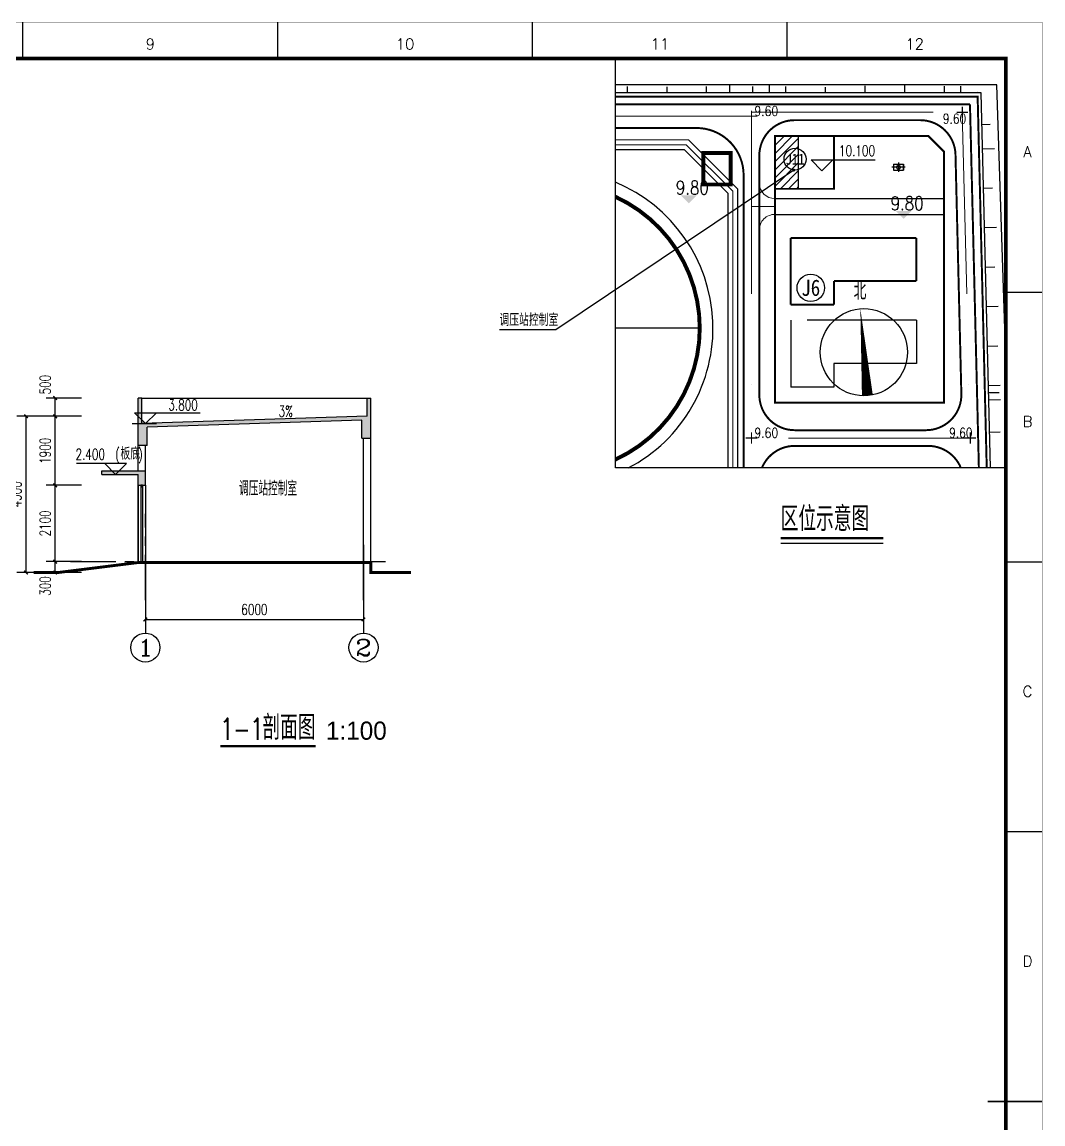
# Model space of a CAD drawing. Header units: millimetres. Extents: x 520869 to 643785, y -152849 to 11200.
# Drawn here: x 593741 to 621822, y -123743 to -93419 of the extents above; entities that cross this region are included whole.
import ezdxf
from ezdxf.enums import TextEntityAlignment as Align

# ---------------------------------------------------------------- set-up
doc = ezdxf.new("R2010")
doc.units = ezdxf.units.MM
doc.header["$LTSCALE"] = 1000
for name, pattern in [('CENTER', [2, 1.25, -0.25, 0.25, -0.25]), ('DASH', [0.35, 0.25, -0.1]), ('DASHDOT', [1, 0.5, -0.25, 0, -0.25])]:
    doc.linetypes.add(name, pattern=pattern)
doc.layers.get('0').update_dxf_attribs({"color": 8})
doc.layers.get('DEFPOINTS').update_dxf_attribs({"color": 8})
for name, color, linetype in [('55', 8, 'Continuous'), ('AXIS', 8, 'Continuous'), ('AXIS_TEXT', 8, 'Continuous'), ('BM', 8, 'Continuous'), ('col-hatch', 8, 'Continuous'), ('D', 8, 'Continuous'), ('DIM_ELEV', 8, 'Continuous'), ('DIM_LEAD', 8, 'Continuous'), ('DIM_SYMB', 8, 'Continuous'), ('DOTE', 8, 'CENTER'), ('other', 8, 'Continuous'), ('PUB_DIM', 8, 'Continuous'), ('PUB_TEXT', 8, 'Continuous'), ('SURFACE', 8, 'Continuous'), ('TEXT', 8, 'Continuous'), ('WALL', 8, 'Continuous'), ('Z-bg', 8, 'Continuous'), ('Z-本期建构筑物', 8, 'Continuous'), ('放坡', 8, 'Continuous')]:
    doc.layers.add(name, color=color, linetype=linetype)
for name, color, linetype, lineweight in [('ROAD-CENT', 8, 'CENTER', 0), ('road_mr', 8, 'Continuous', 0), ('Road_s标高', 8, 'Continuous', 0), ('Z-综合管架', 8, 'Continuous', 0), ('z-说明', 8, 'Continuous', 0)]:
    doc.layers.add(name, color=color, linetype=linetype, lineweight=lineweight)
doc.styles.add('_TCH_AXIS', font='COMPLEX', dxfattribs={"bigfont": 'GBCBIG'})
doc.styles.add('_TCH_DIM', font='SIMPLEX', dxfattribs={"bigfont": 'GBCBIG'})
doc.styles.add('_TCH_DIM_T3', font='SIMPLEX', dxfattribs={"width": 0.705882, "bigfont": 'GBCBIG'})
doc.styles.add('HT', font='')
doc.styles.add('HZ', font='geditxt.shx', dxfattribs={"width": 0.75, "bigfont": 'hzfs_1.shx'})
doc.styles.add('HZTXT', font='haiwenrs.shx', dxfattribs={"bigfont": 'haiwenhz.shx'})
doc.styles.add('SIMPLEX', font='SIMPLEX.SHX')
doc.styles.get("Standard").update_dxf_attribs({"font": 'txt', "bigfont": 'gbcbig.shx'})
doc.styles.add('黑体', font='')
doc.styles.get('HT').set_extended_font_data('SimHei')
doc.styles.get('黑体').set_extended_font_data('SimHei')
doc.linetypes.add('FENCE', pattern='A,0.5,-0.2,["+",HT,S=0.45,R=0,X=0,Y=-0.234],-0.525', length=1.225)
doc.linetypes.add('WALL', pattern='A,1,-1e-06,["■",HT,S=0.15,R=0,X=0,Y=-0.16],-1e-06', length=1.000002)
doc.linetypes.add('ZIGZAG', pattern='A,0.00254,-5.08,[131,ltypeshp.shx,S=5.08,R=0,X=-5.08,Y=0],-10.16,[131,ltypeshp.shx,S=5.08,R=180,X=5.08,Y=0],-5.08', length=20.32254)
doc.dimstyles.new('_TCH_ARCH&&100', dxfattribs={"dimtxt": 297.5, "dimasz": 100, "dimexe": 250, "dimexo": 300, "dimgap": 126.25, "dimtad": 1, "dimdec": 0, "dimzin": 0, "dimdsep": 46, "dimtxsty": '_TCH_DIM_T3', "dimblk": 'ARCHTICK', "dimcen": 0.09, "dimclrt": 7, "dimazin": 2, "dimtfac": 1, "dimtdec": 0, "dimtix": 1, "dimtmove": 2, "dimatfit": 3, "dimfxl": 0, "dimtolj": 1, "dimtzin": 0, "dimarcsym": 0})

# ---------------------------------------------------------------- blocks, each defined once
blk = doc.blocks.new('GEDI_WK_A1')
at = {"color": 3}
for p, q in [((560.67, 584), (560.67, 594)), ((630.75, 584), (630.75, 594)), ((700.83, 584), (700.83, 594)), ((770.92, 584), (770.92, 594)), ((831, 519.75), (841, 519.75)), ((831, 445.5), (841, 445.5)), ((831, 371.25), (841, 371.25)), ((831, 297), (841, 297))]:
    blk.add_line(p, q, dxfattribs=at)
for points, const_width in [([(0, 0), (841, 0), (841, 594), (0, 594)], 0.1), ([(25, 10), (831, 10), (831, 584), (25, 584)], 1)]:
    blk.add_lwpolyline(points, close=True, dxfattribs=dict(at, const_width=const_width))
at = {"color": 3, "const_width": 0.5}
blk.add_lwpolyline([(826, 297), (841, 297)], dxfattribs=at)
at = {"color": 3}
for s, p in [('9', (595.71, 588)), ('10', (665.79, 588)), ('11', (735.88, 588)), ('12', (805.96, 588))]:
    blk.add_text(s, height=3, dxfattribs=at).set_placement(p, align=Align.MIDDLE)
for s, p in [('A', (837, 556.88)), ('B', (837, 482.62)), ('C', (837, 408.38)), ('D', (837, 334.12))]:
    blk.add_text(s, height=3, dxfattribs=at).set_placement(p, align=Align.CENTER)
blk = doc.blocks.new('DLZXBG')
at = {"layer": 'Road_s标高', "const_width": 0.3}
for points in [[(-1.44, 0), (1.44, 0)], [(0, -1.44), (0, 1.44)]]:
    blk.add_lwpolyline(points, dxfattribs=at)
blk = doc.blocks.new('jzw-bh')
blk.add_circle((0, 0), 1.4)
at = {"style": 'SIMPLEX', "width": 0.8}
blk.add_attdef('JZW', text='', height=1, dxfattribs=at).set_placement((0, 0), align=Align.MIDDLE)
blk = doc.blocks.new('_ArchTick')
at = {"color": 0, "linetype": 'ByBlock', "const_width": 0.4}
blk.add_lwpolyline([(-0.5, -0.5), (0.5, 0.5)], dxfattribs=at)
blk = doc.blocks.new('*D30')
at = {"layer": 'DEFPOINTS', "color": 0, "transparency": 16777216}
for p in [(593851, -104268), (595284, -104268), (595284, -108568)]:
    blk.add_point(p, dxfattribs=at)
at = {"layer": 'PUB_DIM', "color": 0, "lineweight": -2, "transparency": 16777216}
for p, q in [((594984, -104268), (593601, -104268)), ((593851, -108568), (593851, -104268)), ((594984, -108568), (593601, -108568))]:
    blk.add_line(p, q, dxfattribs=at)
at = {"layer": 'PUB_DIM', "color": 0, "lineweight": -2, "transparency": 16777216, "xscale": 100, "yscale": 100, "zscale": 100}
for p, rotation in [((593851, -104268), 90), ((593851, -108568), 270)]:
    blk.add_blockref('_ArchTick', p, dxfattribs=dict(at, rotation=rotation))
at = {"layer": 'PUB_DIM', "color": 7, "transparency": 16777216, "insert": (593576, -106418), "char_height": 297.5, "attachment_point": 5, "rotation": 90, "style": '_TCH_DIM_T3'}
blk.add_mtext('\\A1;4300', dxfattribs=at)
blk = doc.blocks.new('*D31')
at = {"layer": 'DEFPOINTS', "color": 0, "transparency": 16777216}
for p in [(594651, -103768), (595675, -103768), (595675, -104268)]:
    blk.add_point(p, dxfattribs=at)
at = {"layer": 'PUB_DIM', "color": 0, "lineweight": -2, "transparency": 16777216}
for p, q in [((595375, -103768), (594401, -103768)), ((594651, -104268), (594651, -103768)), ((595375, -104268), (594401, -104268))]:
    blk.add_line(p, q, dxfattribs=at)
at = {"layer": 'PUB_DIM', "color": 0, "lineweight": -2, "transparency": 16777216, "xscale": 100, "yscale": 100, "zscale": 100}
for p, rotation in [((594651, -103768), 90), ((594651, -104268), 270)]:
    blk.add_blockref('_ArchTick', p, dxfattribs=dict(at, rotation=rotation))
at = {"layer": 'PUB_DIM', "color": 7, "transparency": 16777216, "insert": (594376, -103398), "char_height": 297.5, "attachment_point": 5, "rotation": 90, "style": '_TCH_DIM_T3'}
blk.add_mtext('\\A1;500', dxfattribs=at)
blk = doc.blocks.new('*D32')
at = {"layer": 'DEFPOINTS', "color": 0, "transparency": 16777216}
for p in [(594651, -104268), (595675, -104268), (595675, -106168)]:
    blk.add_point(p, dxfattribs=at)
at = {"layer": 'PUB_DIM', "color": 0, "lineweight": -2, "transparency": 16777216}
for p, q in [((595375, -104268), (594401, -104268)), ((594651, -106168), (594651, -104268)), ((595375, -106168), (594401, -106168))]:
    blk.add_line(p, q, dxfattribs=at)
at = {"layer": 'PUB_DIM', "color": 0, "lineweight": -2, "transparency": 16777216, "xscale": 100, "yscale": 100, "zscale": 100}
for p, rotation in [((594651, -104268), 90), ((594651, -106168), 270)]:
    blk.add_blockref('_ArchTick', p, dxfattribs=dict(at, rotation=rotation))
at = {"layer": 'PUB_DIM', "color": 7, "transparency": 16777216, "insert": (594376, -105218), "char_height": 297.5, "attachment_point": 5, "rotation": 90, "style": '_TCH_DIM_T3'}
blk.add_mtext('\\A1;1900', dxfattribs=at)
blk = doc.blocks.new('*D33')
at = {"layer": 'DEFPOINTS', "color": 0, "transparency": 16777216}
for p in [(594651, -106168), (595675, -106168), (595675, -108268)]:
    blk.add_point(p, dxfattribs=at)
at = {"layer": 'PUB_DIM', "color": 0, "lineweight": -2, "transparency": 16777216}
for p, q in [((595375, -106168), (594401, -106168)), ((594651, -108268), (594651, -106168)), ((595375, -108268), (594401, -108268))]:
    blk.add_line(p, q, dxfattribs=at)
at = {"layer": 'PUB_DIM', "color": 0, "lineweight": -2, "transparency": 16777216, "xscale": 100, "yscale": 100, "zscale": 100}
for p, rotation in [((594651, -106168), 90), ((594651, -108268), 270)]:
    blk.add_blockref('_ArchTick', p, dxfattribs=dict(at, rotation=rotation))
at = {"layer": 'PUB_DIM', "color": 7, "transparency": 16777216, "insert": (594376, -107218), "char_height": 297.5, "attachment_point": 5, "rotation": 90, "style": '_TCH_DIM_T3'}
blk.add_mtext('\\A1;2100', dxfattribs=at)
blk = doc.blocks.new('*D34')
at = {"layer": 'DEFPOINTS', "color": 0, "transparency": 16777216}
for p in [(594651, -108268), (595675, -108268), (595675, -108568)]:
    blk.add_point(p, dxfattribs=at)
at = {"layer": 'PUB_DIM', "color": 0, "lineweight": -2, "transparency": 16777216}
for p, q in [((595375, -108268), (594401, -108268)), ((594651, -108568), (594651, -108268)), ((595375, -108568), (594401, -108568))]:
    blk.add_line(p, q, dxfattribs=at)
at = {"layer": 'PUB_DIM', "color": 0, "lineweight": -2, "transparency": 16777216, "xscale": 100, "yscale": 100, "zscale": 100}
for p, rotation in [((594651, -108268), 90), ((594651, -108568), 270)]:
    blk.add_blockref('_ArchTick', p, dxfattribs=dict(at, rotation=rotation))
at = {"layer": 'PUB_DIM', "color": 7, "transparency": 16777216, "insert": (594376, -108938), "char_height": 297.5, "attachment_point": 5, "rotation": 90, "style": '_TCH_DIM_T3'}
blk.add_mtext('\\A1;300', dxfattribs=at)
blk = doc.blocks.new('*D35')
at = {"layer": 'DEFPOINTS', "color": 0, "transparency": 16777216}
for p in [(597133, -109021), (603133, -109021), (603133, -109860)]:
    blk.add_point(p, dxfattribs=at)
at = {"layer": 'PUB_DIM', "color": 0, "lineweight": -2, "transparency": 16777216}
for p, q in [((597133, -109321), (597133, -110110)), ((603133, -109321), (603133, -110110)), ((597133, -109860), (603133, -109860))]:
    blk.add_line(p, q, dxfattribs=at)
at = {"layer": 'PUB_DIM', "color": 0, "lineweight": -2, "transparency": 16777216, "xscale": 100, "yscale": 100, "zscale": 100, "rotation": 180}
blk.add_blockref('_ArchTick', (597133, -109860), dxfattribs=at)
at = {"layer": 'PUB_DIM', "color": 0, "lineweight": -2, "transparency": 16777216, "xscale": 100, "yscale": 100, "zscale": 100}
blk.add_blockref('_ArchTick', (603133, -109860), dxfattribs=at)
at = {"layer": 'PUB_DIM', "color": 7, "transparency": 16777216, "insert": (600133, -109585), "char_height": 297.5, "attachment_point": 5, "style": '_TCH_DIM_T3'}
blk.add_mtext('\\A1;6000', dxfattribs=at)

msp = doc.modelspace()

# ---------------------------------------------------------------- hatches: boundary and pattern name
at = {"layer": '55'}
h = msp.add_hatch(dxfattribs=at)
h.set_pattern_fill('ANSI31', color=256, scale=100, style=0)
h.set_pattern_definition([(45, (20707.97, 78604.51), (-112.2532, 112.2532), [])])
h.paths.add_polyline_path([(615100.7, -96551.3), (614452.7, -96551.3), (614452.7, -98009.3), (615100.7, -98009.3)])
at = {"layer": 'col-hatch'}
for points in [[(597183.2, -104566.4), (603083.2, -104373.1), (603083.2, -104868), (603333.2, -104868), (603333.2, -103768), (603233.2, -103768), (603233.2, -104268), (597033.2, -104471.4), (597033.2, -103768), (596933.2, -103768), (596933.2, -105068), (597183.2, -105068)], [(596933.2, -106168), (597133.2, -106168), (597133.2, -105768), (596033.2, -105768), (595933.2, -105768), (595933.2, -105868), (596933.2, -105868)]]:
    msp.add_hatch(color=256, dxfattribs=at).paths.add_polyline_path(points)
at = {"layer": 'Z-bg'}
for points in [[(612297.3, -98189.8), (611866.2, -98189.8), (612081.8, -98405.4)], [(618205.6, -98622.4), (617774.5, -98622.4), (617990.1, -98838)]]:
    msp.add_hatch(color=256, dxfattribs=at).paths.add_polyline_path(points)

# ---------------------------------------------------------------- linework, layer by layer
at = {"color": 1}
for p, q in [((617849.3, -97284.9), (617849.3, -97545.7)), ((617849.3, -97284.9), (617849.3, -97545.7)), ((618028.4, -97415.3), (617670.1, -97415.3)), ((618028.4, -97415.3), (617670.1, -97415.3))]:
    msp.add_line(p, q, dxfattribs=at)
at = {"color": 4}
for p, q in [((614452.7, -98279.3), (619096.7, -98279.3)), ((614452.7, -98711.3), (619096.7, -98711.3))]:
    msp.add_line(p, q, dxfattribs=at)
at = {"color": 37, "linetype": 'DASH', "ltscale": 12}
for p, q in [((614884.7, -101627.3), (614884.7, -103463.3)), ((618340.7, -101627.3), (614884.7, -101627.3)), ((618340.7, -101627.3), (618340.7, -102815.3)), ((618340.7, -102815.3), (616072.7, -102815.3)), ((616072.7, -102815.3), (616072.7, -103463.3)), ((616072.7, -103463.3), (614884.7, -103463.3)), ((616072.7, -103463.3), (615054.5, -103463.3))]:
    msp.add_line(p, q, dxfattribs=at)
at = {"const_width": 108}
msp.add_lwpolyline([(613235.7, -97025.2), (613235.7, -97889.2), (612479.7, -97889.2), (612479.7, -97025.2)], close=True, dxfattribs=at)
at = {"layer": 'AXIS'}
for p, q in [((597133.2, -107808), (597133.2, -110234)), ((603133.2, -107808), (603133.2, -110234))]:
    msp.add_line(p, q, dxfattribs=at)
for centre in [(597133.2, -110634), (603133.2, -110634)]:
    msp.add_circle(centre, 400, dxfattribs=at)
at = {"layer": 'D', "const_width": 80}
msp.add_lwpolyline([(594058.8, -108568), (594733.2, -108568), (596933.2, -108293), (603333.2, -108298), (603333.2, -108568), (604438.1, -108568)], dxfattribs=at)
at = {"layer": 'DIM_ELEV'}
for p, q in [((615743.4, -97515.3), (615443.4, -97215.3)), ((615443.4, -97215.3), (617203.1, -97215.3)), ((615743.4, -97515.3), (616043.4, -97215.3)), ((596615.9, -105568), (595241.7, -105568)), ((596315.9, -105868), (596015.9, -105568)), ((596315.9, -105868), (596615.9, -105568))]:
    msp.add_line(p, q, dxfattribs=at)
at = {"layer": 'DIM_LEAD'}
for p, q in [((614969.2, -97494), (608425.5, -101888.4)), ((608425.5, -101888.4), (606871.6, -101888.4))]:
    msp.add_line(p, q, dxfattribs=at)
at = {"layer": 'DIM_LEAD', "const_width": 40}
msp.add_lwpolyline([(614985.8, -97482.9, 1), (614952.6, -97505.2, 1)], format="xyb", close=True, dxfattribs=at)
at = {"layer": 'DIM_SYMB'}
for points in [[(616993.1, -103701.2, 300, 0, 0), (616799.8, -101309, 0, 0, 0)], [(600690.8, -104136.7, 0, 0, 0), (599445.3, -104206.9, 80, 0, 0), (599145.8, -104223.7, 0, 0, 0)]]:
    msp.add_lwpolyline(points, format="xyseb", dxfattribs=at)
at = {"layer": 'DIM_SYMB', "const_width": 70}
for points in [[(614610.1, -107621.2), (617431.1, -107621.2)], [(599193.5, -113347), (601819, -113347)]]:
    msp.add_lwpolyline(points, dxfattribs=at)
at = {"layer": 'DIM_SYMB'}
msp.add_lwpolyline([(614610.1, -107761.2), (617431.1, -107761.2)], dxfattribs=at)
msp.add_circle((616896.5, -102505.1), 1200, dxfattribs=at)
at = {"layer": 'DOTE'}
for p, q in [((597133.2, -109329.3), (597133.2, -106952.9)), ((603133.2, -109329.3), (603133.2, -106952.9)), ((595070.6, -108268), (603737.7, -108268))]:
    msp.add_line(p, q, dxfattribs=at)
at = {"layer": 'other'}
for p, q in [((597033.2, -103768), (603233.2, -103768)), ((596933.2, -108293), (596933.2, -106168)), ((596933.2, -106168), (596933.2, -108268)), ((597008.2, -106168), (597008.2, -108268)), ((597058.2, -106168), (597058.2, -108268)), ((597133.2, -106168), (597133.2, -108268))]:
    msp.add_line(p, q, dxfattribs=at)
msp.add_lwpolyline([(597058.2, -106168), (597008.2, -106168), (597008.2, -106212.9), (597058.2, -106212.9)], close=True, dxfattribs=at)
at = {"layer": 'PUB_DIM'}
for p, q in [((597135.9, -104471.4), (596835.9, -104171.4)), ((596835.9, -104171.4), (598635.9, -104171.4)), ((597135.9, -104471.4), (597435.9, -104171.4)), ((596769.4, -104471.4), (597435.9, -104471.4))]:
    msp.add_line(p, q, dxfattribs=at)
at = {"layer": 'ROAD-CENT', "linetype": 'DASHDOT', "ltscale": 10}
for p, q in [((610060.4, -96011.3), (613804.7, -96011.3)), ((610060.4, -96011.3), (613804.7, -96011.3)), ((613804.7, -95903.3), (619604.3, -95903.3)), ((613804.7, -95903.3), (613804.7, -105691.5)), ((613804.7, -95903.3), (619604.3, -95903.3)), ((613804.7, -95903.3), (613804.7, -105691.5)), ((619604.3, -95903.3), (619843.9, -105691.5)), ((619604.3, -95903.3), (619843.9, -105691.5)), ((613804.7, -98495.3), (614452.7, -98495.3)), ((619823.7, -104867.3), (613804.7, -104867.3)), ((619823.7, -104867.3), (613804.7, -104867.3))]:
    msp.add_line(p, q, dxfattribs=at)
at = {"layer": 'road_mr', "const_width": 54}
for points in [[(610060.4, -95687.3), (619815.1, -95687.3)], [(619815.1, -95687.3), (620060, -105691.5)], [(614992.7, -96119.3), (618445, -96119.3)], [(610060.4, -96335.3), (612292.7, -96335.3)], [(614020.7, -97091.3), (614020.7, -99143.3)], [(619416.7, -97067.5), (619578, -103655.5)], [(619416.7, -97067.5), (619578, -103655.5)], [(613588.7, -97631.3), (613588.7, -101240.9)], [(614020.7, -99143.3), (614020.7, -103679.3)], [(613588.7, -101240.9), (613588.7, -105691.5)]]:
    msp.add_lwpolyline(points, dxfattribs=at)
for points in [[(614992.7, -96119.3, 0.4142136), (614020.7, -97091.3)], [(619416.7, -97067.5, 0.4070626), (618445, -96119.3)], [(613588.7, -97631.3, 0.4142136), (612292.7, -96335.3)], [(614020.7, -103679.3, 0.4142133), (614992.7, -104651.3)], [(618606.3, -104651.3, 0.4214011), (619578, -103655.5)], [(619565.8, -105691.5, 0.3058281), (618664.5, -105083.3)]]:
    msp.add_lwpolyline(points, format="xyb", dxfattribs=at)
at = {"layer": 'road_mr', "color": 4}
for points in [[(614992.7, -96119.3, 0.4142136), (614020.7, -97091.3)], [(619416.7, -97067.5, 0.4070626), (618445, -96119.3)], [(614020.7, -97091.3), (614020.7, -97847.3, 0.4142133), (614452.7, -98279.3), (614452.7, -98279.3)], [(614452.7, -98711.3), (614452.7, -98711.3, 0.4142138), (614020.7, -99143.3), (614020.7, -102089.6)]]:
    msp.add_lwpolyline(points, format="xyb", dxfattribs=at)
for points in [[(614992.7, -96119.3), (618445, -96119.3)], [(619416.7, -97067.5), (619539.7, -102089.6)], [(619416.7, -97067.5), (619539.7, -102089.6)]]:
    msp.add_lwpolyline(points, dxfattribs=at)
at = {"layer": 'road_mr', "ltscale": 10, "const_width": 54}
for points in [[(618606.3, -104651.3), (614992.7, -104651.3)], [(618664.5, -105083.3), (614992.7, -105083.3)]]:
    msp.add_lwpolyline(points, dxfattribs=at)
msp.add_lwpolyline([(614992.7, -105083.3, 0.3058293), (614091.3, -105691.5, 0.3058293)], format="xyb", dxfattribs=at)
at = {"layer": 'SURFACE'}
msp.add_line((596933.2, -108268), (603133.2, -108268), dxfattribs=at)
at = {"layer": 'WALL'}
for p, q in [((597033.2, -103768), (596933.2, -103768)), ((596933.2, -105768), (596933.2, -103768)), ((597033.2, -104471.4), (597033.2, -103768)), ((603233.2, -104268), (603233.2, -103768)), ((603233.2, -103768), (603333.2, -103768)), ((603333.2, -108568), (603333.2, -103768)), ((603233.2, -104268), (597033.2, -104471.4)), ((603083.2, -104373.1), (597183.2, -104566.4)), ((597183.2, -105068), (597183.2, -104566.4)), ((603083.2, -104868), (603083.2, -104373.1)), ((603083.2, -104868), (603333.2, -104868)), ((603133.2, -108268), (603133.2, -104868)), ((597183.2, -105068), (596933.2, -105068)), ((597133.2, -105768), (597133.2, -105068)), ((595933.2, -105868), (595933.2, -105768)), ((595933.2, -105768), (596033.2, -105768)), ((596033.2, -105768), (596033.2, -105768)), ((596033.2, -105768), (597133.2, -105768)), ((597133.2, -106168), (597133.2, -105768)), ((595933.2, -105868), (596933.2, -105868)), ((596933.2, -106168), (596933.2, -105868)), ((596933.2, -106168), (597133.2, -106168)), ((594733.2, -108568), (596933.2, -108293)), ((596933.2, -108293), (603333.2, -108298)), ((597133.2, -108268), (597133.2, -108568)), ((594733.2, -108568), (594058.8, -108568)), ((604438.1, -108568), (603333.2, -108568))]:
    msp.add_line(p, q, dxfattribs=at)
at = {"layer": 'Z-本期建构筑物'}
for p, q in [((615100.7, -98009.3), (615100.7, -96551.3)), ((614452.7, -98279.3), (619096.7, -98279.3)), ((614452.7, -98711.3), (619096.7, -98711.3))]:
    msp.add_line(p, q, dxfattribs=at)
at = {"layer": 'Z-本期建构筑物', "color": 7, "linetype": 'DASHDOT', "ltscale": 10}
msp.add_line((612382.1, -101843.3), (610060.4, -101843.3), dxfattribs=at)
at = {"layer": 'Z-本期建构筑物'}
msp.add_lwpolyline([(610060.4, -94424.2), (620797.3, -94424.2), (620797.3, -105691.5), (610060.4, -105691.5)], close=True, dxfattribs=at)
at = {"layer": 'Z-本期建构筑物', "linetype": 'WALL', "ltscale": 10, "const_width": 54}
msp.add_lwpolyline([(610060.4, -95471.3), (620025.9, -95471.3), (620276.1, -105691.5)], dxfattribs=at)
at = {"layer": 'Z-本期建构筑物', "linetype": 'FENCE', "ltscale": 0.3, "const_width": 54}
msp.add_lwpolyline([(616072.7, -96551.3), (618664.7, -96551.3), (619096.7, -96983.3), (619096.7, -103895.3), (614452.7, -103895.3), (614452.7, -98009.3)], dxfattribs=at)
at = {"layer": 'Z-本期建构筑物', "const_width": 54}
msp.add_lwpolyline([(616072.7, -96551.3), (614452.7, -96551.3), (614452.7, -98009.3), (616072.7, -98009.3)], close=True, dxfattribs=at)
at = {"layer": 'Z-本期建构筑物', "linetype": 'FENCE', "ltscale": 5, "const_width": 54}
msp.add_lwpolyline([(619096.7, -97023.7), (619096.7, -96983.3)], dxfattribs=at)
at = {"layer": 'Z-本期建构筑物'}
for points, const_width in [([(617714.3, -97334.3), (617714.3, -97496.3)], 32.4), ([(617714.3, -97334.3), (617984.3, -97334.3)], 32.4), ([(617984.3, -97334.3), (617984.3, -97496.3)], 32.4), ([(617714.3, -97496.3), (617984.3, -97496.3)], 32.4), ([(614884.7, -99359.3), (618340.7, -99359.3)], 54), ([(614884.7, -99359.3), (614884.7, -101195.3)], 54), ([(618340.7, -99359.3), (618340.7, -100547.3)], 54), ([(616072.7, -100547.3), (618340.7, -100547.3)], 54), ([(616072.7, -100547.3), (616072.7, -101195.3)], 54), ([(614884.7, -101195.3), (616072.7, -101195.3)], 54)]:
    msp.add_lwpolyline(points, dxfattribs=dict(at, const_width=const_width))
for points in [[(617714.3, -97334.3), (617714.3, -97496.3)], [(617714.3, -97334.3), (617984.3, -97334.3)], [(617984.3, -97334.3), (617984.3, -97496.3)], [(617714.3, -97496.3), (617984.3, -97496.3)]]:
    msp.add_lwpolyline(points, dxfattribs=at)
at = {"layer": 'Z-本期建构筑物', "const_width": 108}
for points in [[(610060.4, -105459.7, 0.6419839), (610060.4, -98226.9)], [(610060.4, -105459.7, 0.2933662), (612382.1, -101843.3, 0.2933662), (610060.4, -98226.9, 0.2933662)]]:
    msp.add_lwpolyline(points, format="xyb", dxfattribs=at)
at = {"layer": 'Z-本期建构筑物'}
msp.add_circle((617849.3, -97415.3), 54, dxfattribs=at)
msp.add_circle((617849.3, -97415.3), 54, dxfattribs=at)
at = {"layer": 'Z-本期建构筑物', "ltscale": 10}
msp.add_arc((608404.7, -101843.3), 4341.5, 297.5783, 67.58102, dxfattribs=at)
at = {"layer": 'Z-综合管架', "linetype": 'ZIGZAG', "ltscale": 0.02}
for p, q in [((610060.4, -96794.3), (612011.5, -96794.3)), ((612011.5, -96794.3), (613291.7, -98074.5)), ((613291.7, -98074.5), (613291.7, -105691.5))]:
    msp.add_line(p, q, dxfattribs=at)
at = {"layer": 'Z-综合管架', "const_width": 32.4}
for points in [[(613426.7, -105691.5), (613426.7, -98018.6), (612067.4, -96659.3), (610060.4, -96659.3)], [(610060.4, -96929.3), (611955.6, -96929.3), (613156.7, -98130.4), (613156.7, -105691.5)]]:
    msp.add_lwpolyline(points, dxfattribs=at)
at = {"layer": '放坡'}
for p, q in [((610392.2, -95352.4), (610392.2, -95195.9)), ((610392.2, -95352.4), (610392.2, -95195.9)), ((611482, -95352.4), (611482, -95200.8)), ((612571.9, -95352.4), (612571.9, -95195.9)), ((612571.9, -95352.4), (612571.9, -95195.9)), ((613207.8, -95352.4), (613207.8, -95157.4)), ((613843.7, -95352.4), (613843.7, -95195.9)), ((613843.7, -95352.4), (613843.7, -95195.9)), ((614297.6, -95352.4), (614297.6, -95140)), ((614751.6, -95352.4), (614751.6, -95195.9)), ((614751.6, -95352.4), (614751.6, -95195.9)), ((615841.5, -95352.4), (615841.5, -95209.3)), ((616931.3, -95352.4), (616931.3, -95171.9)), ((616931.3, -95352.4), (616931.3, -95171.9)), ((618021.2, -95352.4), (618021.2, -95169.2)), ((619111, -95352.4), (619111, -95185.1)), ((619111, -95352.4), (619111, -95185.1)), ((619566.9, -95352.4), (619566.9, -95184.5)), ((620797.3, -102696.6), (620552.5, -95147.3)), ((620017.7, -95363.3), (620017.4, -95352.4)), ((620147, -96234.9), (620372.3, -96229.3)), ((620163.4, -96904.1), (620487.3, -96896)), ((620163.4, -96904.1), (620487.3, -96896)), ((620190, -97990.3), (620434.3, -97984.2)), ((620216.6, -99076.5), (620540.5, -99068.5)), ((620216.6, -99076.5), (620540.5, -99068.5)), ((620243.2, -100162.7), (620502, -100156.3)), ((620269.8, -101248.9), (620593.7, -101240.9)), ((620269.8, -101248.9), (620593.7, -101240.9)), ((620296.4, -102335.2), (620577.6, -102328.2)), ((620323, -103421.4), (620646.9, -103413.3)), ((620323, -103421.4), (620646.9, -103413.3)), ((620327.8, -103617.3), (620618, -103610.1)), ((620332.6, -103813.3), (620656.5, -103805.3)), ((620332.6, -103813.3), (620656.5, -103805.3)), ((620354.4, -104703.6), (620641.4, -104696.4))]:
    msp.add_line(p, q, dxfattribs=at)
for points in [[(620552.5, -95147.3), (610060.4, -95147.3)], [(620378.5, -105691.5), (620125.7, -95363.3), (610060.4, -95363.3)]]:
    msp.add_lwpolyline(points, dxfattribs=at)
msp.add_arc((608404.7, -101843.3), 3977.4, 294.60038, 65.39962, dxfattribs=at)

# ---------------------------------------------------------------- block references
at = {"xscale": 100, "yscale": 100, "zscale": 100}
msp.add_blockref('GEDI_WK_A1', (537697.3, -152824.2), dxfattribs=at)
at = {"layer": 'BM'}
ref = msp.add_blockref('jzw-bh', (615003.1, -97193.1), dxfattribs=dict(at, xscale=216.0000000000598, yscale=216.0000000000598, zscale=216.0000000000598, rotation=359.9999573617411))
ref.add_attrib('JZW', 'J11', dxfattribs={"layer": '0', "height": 302.4, "style": '黑体', "width": 0.85}).set_placement((615003.1, -97193.1), align=Align.MIDDLE)
ref = msp.add_blockref('jzw-bh', (615435.4, -100734.2), dxfattribs=dict(at, xscale=270.0000000000747, yscale=270.0000000000747, zscale=270.0000000000747, rotation=359.9999573616924))
ref.add_attrib('JZW', 'J6', dxfattribs={"layer": '0', "height": 450, "style": '黑体', "width": 0.85}).set_placement((615435.4, -100734.2), align=Align.MIDDLE)
at = {"layer": 'Z-本期建构筑物', "xscale": 108, "yscale": 108, "zscale": 108}
for p in [(619604.3, -95903.3), (613804.7, -96011.3), (613804.7, -104867.3), (619823.7, -104867.3)]:
    msp.add_blockref('DLZXBG', p, dxfattribs=at)

# ---------------------------------------------------------------- texts
at = {"layer": 'AXIS_TEXT', "style": '_TCH_AXIS'}
for s, width, p, p2 in [('1', 2.333333, (596906.9, -110860.3), (597359.4, -110860.3)), ('2', 1.5, (602906.9, -110860.3), (603359.4, -110860.3))]:
    msp.add_text(s, height=452.5, dxfattribs=dict(at, width=width)).set_placement(p, p2, align=Align.FIT)
at = {"layer": 'PUB_TEXT', "style": '_TCH_DIM', "width": 0.705882}
for s, height, p in [('10.100', 297.5, (616213.1, -97110.3)), ('3.800', 297.5, (597765.9, -104104.9)), ('3%', 297.5, (600795.7, -104279.6)), ('2.400', 297.5, (595211.7, -105463)), ('(', 297.5, (596307.7, -105463)), (')', 297.5, (596939.2, -105463)), ('1-1', 595, (599193.5, -113169.8))]:
    msp.add_text(s, height=height, dxfattribs=at).set_placement(p)
at = {"layer": 'PUB_TEXT'}
for s, height, style, p in [('北', 482.3, '_TCH_DIM', (616615.9, -101060.6)), ('调压站控制室', 337.59, '_TCH_DIM', (606871.6, -101783.4)), ('板底', 337.59, '_TCH_DIM', (596447.7, -105463)), ('剖面图', 675.18, '_TCH_DIM', (600353.5, -113169.8)), ('1:100', 500, 'HZTXT', (602099, -113169.8))]:
    msp.add_text(s, height=height, dxfattribs=dict(at, style=style)).set_placement(p)
msp.add_text('区位示意图', height=675.18, dxfattribs=at).set_placement((614610.1, -107429.1))
at = {"layer": 'TEXT', "width": 0.7}
msp.add_text('调压站控制室', height=400, dxfattribs=at).set_placement((599709.6, -106453.1))
at = {"layer": 'Z-bg', "style": 'HZ', "width": 0.8}
for p in [(611723.5, -98167.8), (617631.8, -98600.4)]:
    msp.add_attdef('9.80', p, '9.80', height=378, dxfattribs=at)
at = {"layer": 'z-说明', "style": 'HZ', "width": 0.8}
for p in [(613888.8, -96003, 497), (619065.7, -96213.4, 497), (613888.8, -104859, 497), (619240.4, -104859, 497)]:
    msp.add_text('9.60', height=270, dxfattribs=at).set_placement(p)

# ---------------------------------------------------------------- dimensions: what is measured, and where the dimension line sits
at = {"layer": 'PUB_DIM'}
for base, p1, p2, text, picture, middle in [((594650.6, -103768), (595675.5, -104268), (595675.5, -103768), '500', '*D31', (594375.6, -103398)), ((594650.6, -108268), (595675.5, -108568), (595675.5, -108268), '300', '*D34', (594375.6, -108938))]:
    dim = msp.add_linear_dim(base=base, p1=p1, p2=p2, angle=90, text=text, dimstyle='_TCH_ARCH&&100', dxfattribs=at)
    dim.commit()
    dim.dimension.update_dxf_attribs({"geometry": picture, "text_midpoint": middle, "dimtype": 129})
for p1, p2, distance, text, picture, middle in [((595284.5, -108568), (595284.5, -104268), 1433.9, '4300', '*D30', (593575.6, -106418)), ((595675.5, -106168), (595675.5, -104268), 1024.9, '1900', '*D32', (594375.6, -105218)), ((595675.5, -108268), (595675.5, -106168), 1024.9, '2100', '*D33', (594375.6, -107218)), ((597133.2, -109021), (603133.2, -109021), -839.1, '6000', '*D35', (600133.2, -109585.1))]:
    dim = msp.add_aligned_dim(p1=p1, p2=p2, distance=distance, text=text, dimstyle='_TCH_ARCH&&100', dxfattribs=at)
    dim.commit()
    dim.dimension.update_dxf_attribs({"geometry": picture, "text_midpoint": middle})

doc.saveas('drawing.dxf')
